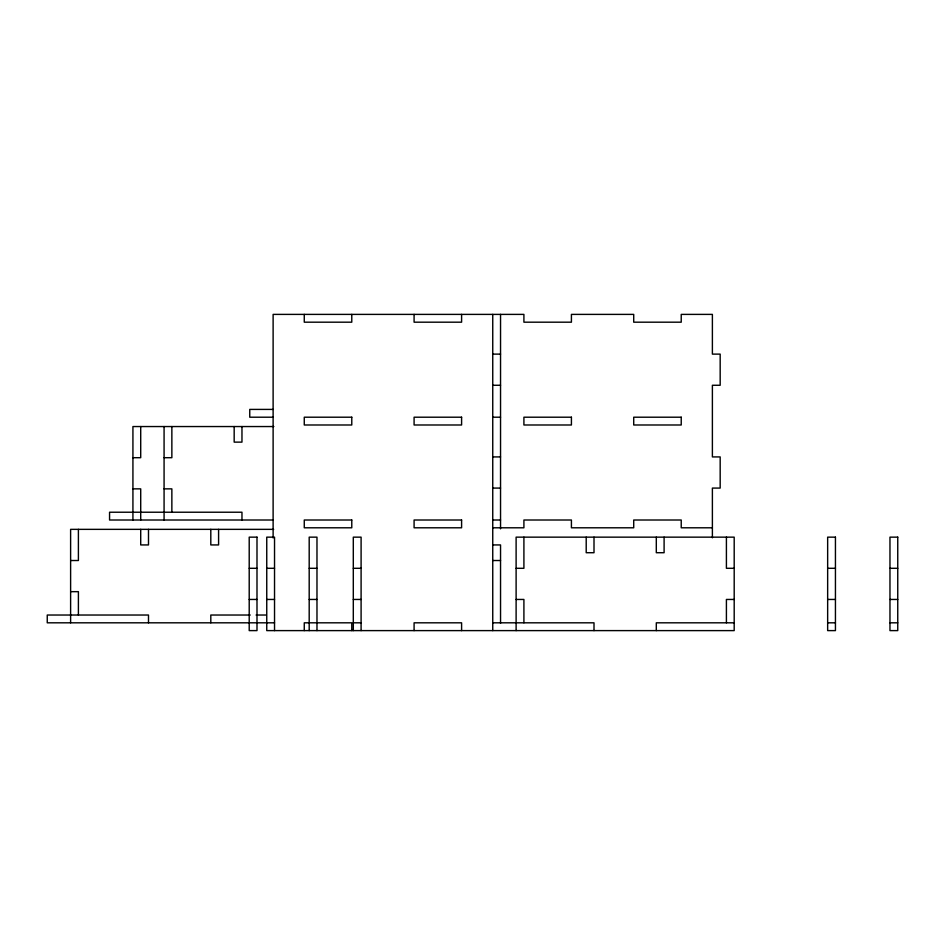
<?xml version="1.0" encoding="UTF-8"?>
<svg xmlns="http://www.w3.org/2000/svg" width="945" height="945" viewBox="0 0 945 945"><rect width="100%" height="100%" fill="white"/><g stroke="black" fill="none" stroke-linecap="round" stroke-linejoin="round"><path stroke-width="1.42" d="M492.747 354.115L500.543 354.115M492.747 385.265L500.543 385.265M273.117 409.409L249.752 409.409L249.752 417.206L273.117 417.206M492.747 417.206L500.543 417.206M273.837 426.549L132.926 426.549L132.926 520.01M492.747 456.919L500.543 456.919M132.926 457.699L140.71 457.699L140.71 426.549M164.076 457.699L171.86 457.699L171.86 426.549M492.747 488.081L500.543 488.081M132.926 488.86L140.71 488.86L140.71 520.01M164.076 488.86L171.86 488.86L171.86 512.225M273.117 520.01L109.561 520.01L109.561 512.225L241.967 512.225L241.967 520.01M492.747 520.01L500.543 520.01M492.747 527.794L523.908 527.794L523.908 520.01L571.418 520.01L571.418 527.794L633.717 527.794L633.717 520.01L681.227 520.01L681.227 527.794L712.388 527.794M273.66 529.354L70.615 529.354L70.615 622.814M492.747 544.934L500.543 544.934L500.543 623.298M70.615 560.515L78.4 560.515L78.4 529.354M492.747 560.515L500.543 560.515M249.208 568.299L256.993 568.299M266.75 568.299L274.534 568.299M309.192 568.299L316.977 568.299M353.3 568.299L361.096 568.299M516.112 568.299L523.908 568.299L523.908 537.15M734.194 568.299L726.41 568.299L726.41 537.15M827.655 568.299L835.439 568.299M889.966 568.299L897.75 568.299M70.615 591.664L78.4 591.664L78.4 615.03M249.208 599.449L256.993 599.449M266.75 599.449L274.534 599.449M309.192 599.449L316.977 599.449M353.3 599.449L361.096 599.449M516.112 599.449L523.908 599.449L523.908 622.814M734.194 599.449L726.41 599.449L726.41 622.814M827.655 599.449L835.439 599.449M889.966 599.449L897.75 599.449M250.236 615.03L210.806 615.03L210.806 622.814M256.083 615.03L266.301 615.03M256.993 622.814L47.25 622.814L47.25 615.03L148.495 615.03L148.495 622.814M257.182 622.814L274.534 622.814M353.3 622.814L361.096 622.814M492.747 622.814L594.003 622.814L594.003 630.61M734.194 622.814L656.303 622.814L656.303 630.61M827.655 622.814L835.439 622.814M889.966 622.814L897.75 622.814M712.388 537.799L712.388 488.081L720.173 488.081L720.173 456.919L712.388 456.919L712.388 385.265L720.173 385.265L720.173 354.115L712.388 354.115L712.388 314.39L681.227 314.39L681.227 322.186L633.717 322.186L633.717 314.39L571.418 314.39L571.418 322.186L523.908 322.186L523.908 314.39L273.117 314.39L273.117 537.953M664.099 537.15L664.099 552.719L656.303 552.719L656.303 537.15M594.003 537.15L594.003 552.719L586.207 552.719L586.207 537.15M516.112 630.61L516.112 537.15L734.194 537.15L734.194 630.61L266.75 630.61L266.75 537.15L274.534 537.15L274.534 630.61M500.543 314.39L500.543 528.834M492.747 314.39L492.747 630.61M461.597 314.39L461.597 322.186L414.087 322.186L414.087 314.39M461.597 630.61L461.597 622.814L414.087 622.814L414.087 630.61M361.096 630.61L361.096 537.15L353.3 537.15L353.3 630.61M351.776 314.39L351.776 322.186L304.266 322.186L304.266 314.39M351.776 630.61L351.776 622.814L304.266 622.814L304.266 630.61M316.977 630.61L316.977 537.15L309.192 537.15L309.192 630.61M241.967 426.549L241.967 442.13L234.171 442.13L234.171 426.549M218.59 529.354L218.59 544.934L210.806 544.934L210.806 529.354M164.076 426.549L164.076 520.01M148.495 529.354L148.495 544.934L140.71 544.934L140.71 529.354M351.776 417.206L304.266 417.206L304.266 424.99L351.776 424.99L351.776 417.206M461.597 417.206L414.087 417.206L414.087 424.99L461.597 424.99L461.597 417.206M571.418 417.206L523.908 417.206L523.908 424.99L571.418 424.99L571.418 417.206M681.227 417.206L633.717 417.206L633.717 424.99L681.227 424.99L681.227 417.206M351.776 520.01L304.266 520.01L304.266 527.794L351.776 527.794L351.776 520.01M461.597 520.01L414.087 520.01L414.087 527.794L461.597 527.794L461.597 520.01M256.993 537.15L249.208 537.15L249.208 630.61L256.993 630.61L256.993 537.15M835.439 537.15L827.655 537.15L827.655 630.61L835.439 630.61L835.439 537.15M897.75 537.15L889.966 537.15L889.966 630.61L897.75 630.61L897.75 537.15"/></g></svg>
